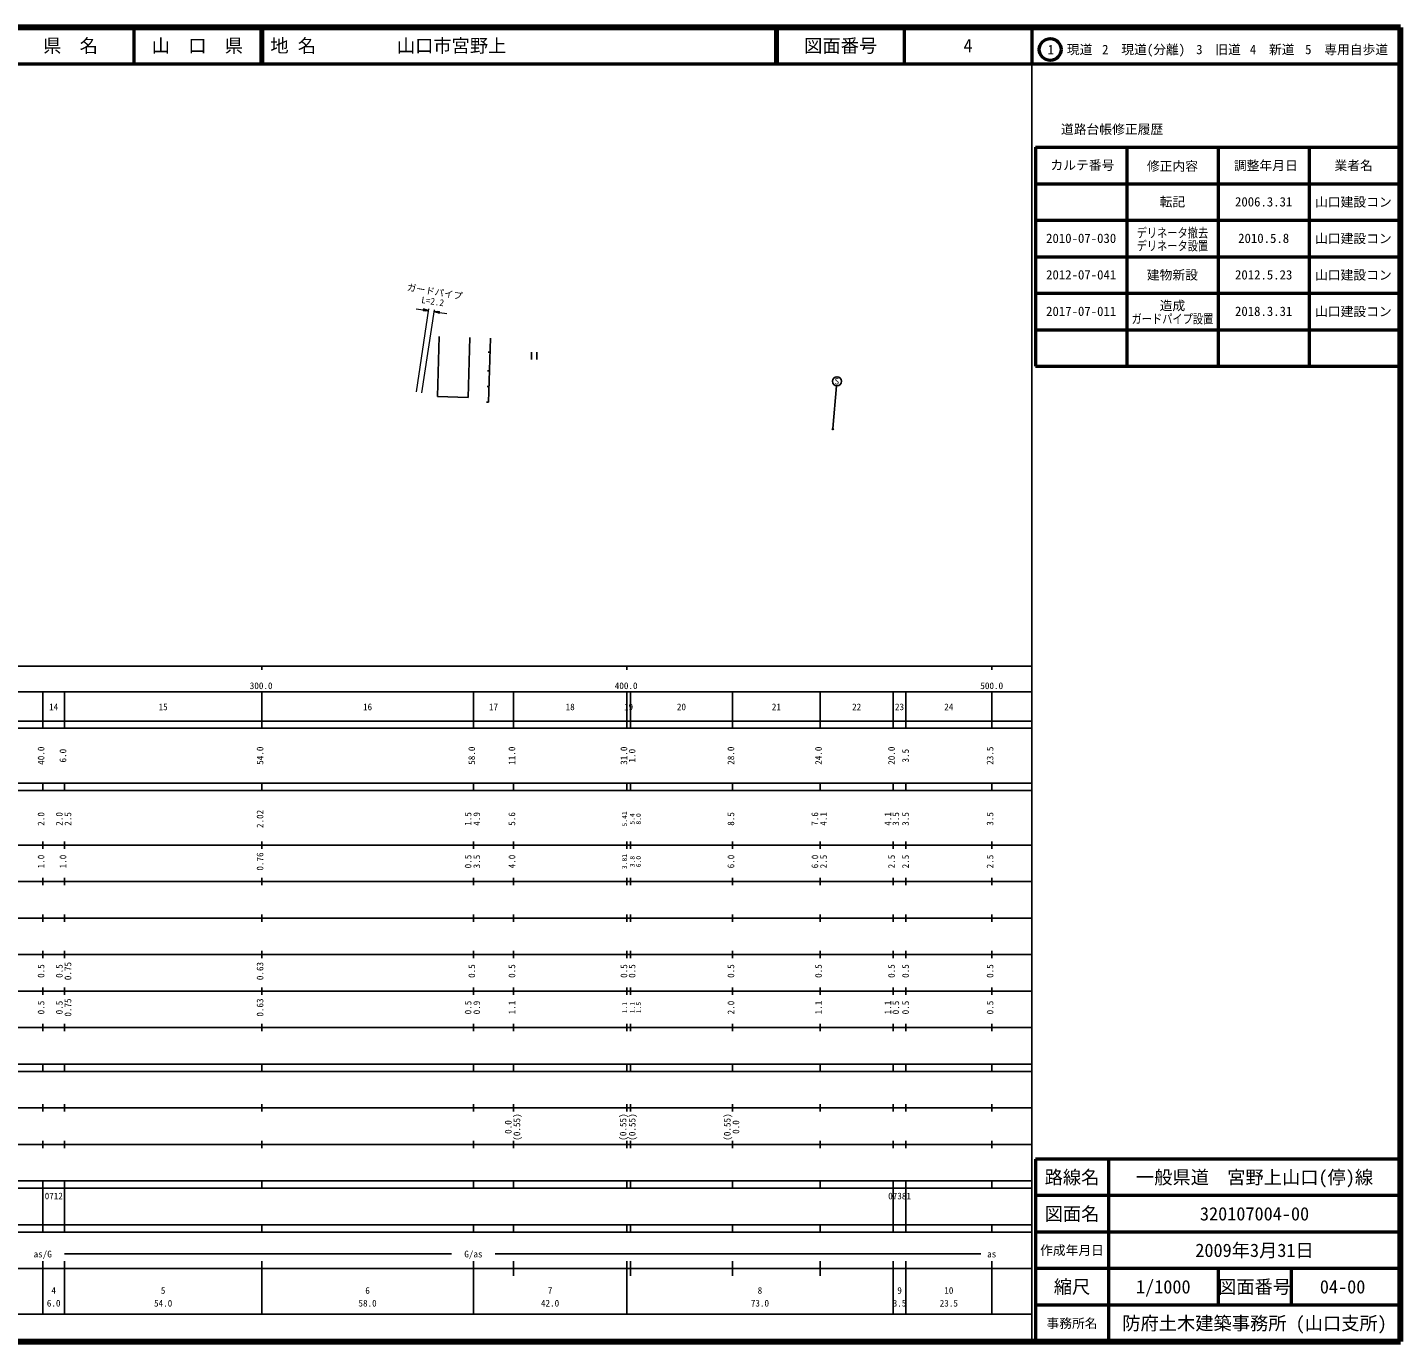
# Model space of a CAD drawing. Units: millimetres on the paper, with parts at other scales. Extents: x 40 to 680, y 20 to 380.
# Drawn here: x 303.8 to 680, y 20 to 380 of the extents above; entities that cross this region are included whole.
import ezdxf
from ezdxf.enums import TextEntityAlignment as Align

# ---------------------------------------------------------------- set-up
doc = ezdxf.new("R2010")
doc.units = ezdxf.units.MM
for name, color, linetype, lineweight in [('M-BGD', 7, 'Continuous', 25), ('M-STR-HTXT', 7, 'Continuous', 13), ('M-STR-STRC', 7, 'Continuous', 25), ('M-TTL', 2, 'Continuous', 140), ('M-TTL-BAND', 7, 'Continuous', 25), ('M-TTL-FRAM', 2, 'Continuous', 50), ('M-TTL-LINE', 7, 'Continuous', 50)]:
    doc.layers.add(name, color=color, linetype=linetype, lineweight=lineweight)
doc.layers.add('M-TTL-TXT', color=7, linetype='Continuous')
doc.styles.add('ＭＳ ゴシック', font='')
doc.styles.get('ＭＳ ゴシック').set_extended_font_data('MS Gothic')

msp = doc.modelspace()

# ---------------------------------------------------------------- linework, layer by layer
at = {"layer": 'M-BGD'}
for p, q in [((416.142, 278.895), (416.657, 295.314)), ((424.538, 278.631), (425.053, 295.051)), ((430.1, 277.356), (430.65, 294.875)), ((430.53, 291.053), (430.03, 291.067)), ((441.883, 291.033), (441.883, 289.033)), ((443.383, 291.033), (443.383, 289.033)), ((430.37, 285.947), (429.87, 285.964)), ((416.142, 278.895), (424.538, 278.631)), ((430.235, 281.652), (429.735, 281.666)), ((430.1, 277.356), (429.6, 277.37))]:
    msp.add_line(p, q, dxfattribs=at)
at = {"layer": 'M-STR-HTXT'}
for p, q in [((410.281, 302.929), (412.259, 302.634)), ((410.418, 280.134), (413.817, 302.881)), ((411.897, 279.913), (415.296, 302.66)), ((412.296, 302.881), (412.222, 302.386)), ((413.743, 302.412), (412.222, 302.386)), ((412.526, 302.392), (412.23, 302.436)), ((412.237, 302.485), (412.831, 302.397)), ((413.135, 302.402), (412.244, 302.535)), ((412.252, 302.584), (413.439, 302.407)), ((413.743, 302.412), (412.259, 302.634)), ((412.267, 302.683), (413.453, 302.506)), ((413.164, 302.6), (412.274, 302.733)), ((412.281, 302.782), (412.875, 302.693)), ((412.586, 302.787), (412.289, 302.832)), ((413.743, 302.412), (412.296, 302.881)), ((415.222, 302.166), (416.742, 302.191)), ((415.222, 302.166), (416.668, 301.697)), ((415.222, 302.166), (416.705, 301.944)), ((416.698, 301.894), (415.511, 302.072)), ((416.713, 301.993), (415.526, 302.171)), ((415.8, 301.978), (416.69, 301.845)), ((415.83, 302.176), (416.72, 302.043)), ((416.683, 301.795), (416.09, 301.884)), ((416.727, 302.092), (416.134, 302.181)), ((416.379, 301.79), (416.676, 301.746)), ((416.438, 302.186), (416.735, 302.142)), ((416.668, 301.697), (416.742, 302.191)), ((416.705, 301.944), (418.683, 301.648))]:
    msp.add_line(p, q, dxfattribs=at)
at = {"layer": 'M-STR-STRC'}
for p, q in [((524.467, 270.136), (525.494, 281.824)), ((524.427, 269.956), (524.497, 270.036))]:
    msp.add_line(p, q, dxfattribs=at)
for centre, radius in [((525.604, 283.069), 1.25), ((524.467, 269.996), 0.14), ((524.467, 269.996), 0.11), ((524.467, 269.996), 0.0802), ((524.467, 269.996), 0.0501), ((524.467, 269.996), 0.02)]:
    msp.add_circle(centre, radius, dxfattribs=at)
at = {"layer": 'M-TTL'}
for p, q in [((680, 380), (40, 380)), ((680, 20), (680, 380)), ((40, 20), (680, 20))]:
    msp.add_line(p, q, dxfattribs=at)
at = {"layer": 'M-TTL-BAND'}
for p, q in [((579, 20), (579, 370)), ((40, 205), (579, 205)), ((368, 205), (368, 204)), ((468, 205), (468, 204)), ((568, 205), (568, 204)), ((68, 198), (579, 198)), ((308, 188), (308, 198)), ((314, 188), (314, 198)), ((368, 188), (368, 198)), ((426, 188), (426, 198)), ((437, 188), (437, 198)), ((468, 188), (468, 198)), ((469, 188), (469, 198)), ((497, 188), (497, 198)), ((521, 188), (521, 198)), ((541, 188), (541, 198)), ((544.5, 188), (544.5, 198)), ((568, 188), (568, 198)), ((40, 190), (579, 190)), ((40, 188), (579, 188)), ((40, 173), (579, 173)), ((40, 171), (579, 171)), ((308, 171), (308, 173)), ((314, 171), (314, 173)), ((368, 171), (368, 173)), ((426, 171), (426, 173)), ((437, 171), (437, 173)), ((468, 171), (468, 173)), ((469, 171), (469, 173)), ((497, 171), (497, 173)), ((521, 171), (521, 173)), ((541, 171), (541, 173)), ((544.5, 171), (544.5, 173)), ((568, 171), (568, 173)), ((40, 156), (579, 156)), ((308, 155), (308, 157)), ((314, 155), (314, 157)), ((368, 155), (368, 157)), ((426, 155), (426, 157)), ((437, 155), (437, 157)), ((468, 155), (468, 157)), ((469, 155), (469, 157)), ((497, 155), (497, 157)), ((521, 155), (521, 157)), ((541, 155), (541, 157)), ((544.5, 155), (544.5, 157)), ((568, 155), (568, 157)), ((308, 145), (308, 147)), ((314, 145), (314, 147)), ((368, 145), (368, 147)), ((426, 145), (426, 147)), ((437, 145), (437, 147)), ((468, 145), (468, 147)), ((469, 145), (469, 147)), ((497, 145), (497, 147)), ((521, 145), (521, 147)), ((541, 145), (541, 147)), ((544.5, 145), (544.5, 147)), ((568, 145), (568, 147)), ((46, 146), (579, 146)), ((52, 136), (579, 136)), ((308, 135), (308, 137)), ((314, 135), (314, 137)), ((368, 135), (368, 137)), ((426, 135), (426, 137)), ((437, 135), (437, 137)), ((468, 135), (468, 137)), ((469, 135), (469, 137)), ((497, 135), (497, 137)), ((521, 135), (521, 137)), ((541, 135), (541, 137)), ((544.5, 135), (544.5, 137)), ((568, 135), (568, 137)), ((46, 126), (579, 126)), ((308, 125), (308, 127)), ((314, 125), (314, 127)), ((368, 125), (368, 127)), ((426, 125), (426, 127)), ((437, 125), (437, 127)), ((468, 125), (468, 127)), ((469, 125), (469, 127)), ((497, 125), (497, 127)), ((521, 125), (521, 127)), ((541, 125), (541, 127)), ((544.5, 125), (544.5, 127)), ((568, 125), (568, 127)), ((308, 115), (308, 117)), ((314, 115), (314, 117)), ((368, 115), (368, 117)), ((426, 115), (426, 117)), ((437, 115), (437, 117)), ((468, 115), (468, 117)), ((469, 115), (469, 117)), ((497, 115), (497, 117)), ((521, 115), (521, 117)), ((541, 115), (541, 117)), ((544.5, 115), (544.5, 117)), ((568, 115), (568, 117)), ((52, 116), (579, 116)), ((46, 106), (579, 106)), ((308, 105), (308, 107)), ((314, 105), (314, 107)), ((368, 105), (368, 107)), ((426, 105), (426, 107)), ((437, 105), (437, 107)), ((468, 105), (468, 107)), ((469, 105), (469, 107)), ((497, 105), (497, 107)), ((521, 105), (521, 107)), ((541, 105), (541, 107)), ((544.5, 105), (544.5, 107)), ((568, 105), (568, 107)), ((40, 96), (579, 96)), ((308, 94), (308, 96)), ((314, 94), (314, 96)), ((368, 94), (368, 96)), ((426, 94), (426, 96)), ((437, 94), (437, 96)), ((468, 94), (468, 96)), ((469, 94), (469, 96)), ((497, 94), (497, 96)), ((521, 94), (521, 96)), ((541, 94), (541, 96)), ((544.5, 94), (544.5, 96)), ((568, 94), (568, 96)), ((40, 94), (579, 94)), ((49, 84), (579, 84)), ((308, 83), (308, 85)), ((314, 83), (314, 85)), ((368, 83), (368, 85)), ((426, 83), (426, 85)), ((437, 83), (437, 85)), ((468, 83), (468, 85)), ((469, 83), (469, 85)), ((497, 83), (497, 85)), ((521, 83), (521, 85)), ((541, 83), (541, 85)), ((544.5, 83), (544.5, 85)), ((568, 83), (568, 85)), ((40, 74), (579, 74)), ((308, 73), (308, 75)), ((314, 73), (314, 75)), ((368, 73), (368, 75)), ((426, 73), (426, 75)), ((437, 73), (437, 75)), ((468, 73), (468, 75)), ((469, 73), (469, 75)), ((497, 73), (497, 75)), ((521, 73), (521, 75)), ((541, 73), (541, 75)), ((544.5, 73), (544.5, 75)), ((568, 73), (568, 75)), ((40, 64), (579, 64)), ((308, 62), (308, 64)), ((314, 62), (314, 64)), ((368, 62), (368, 64)), ((426, 62), (426, 64)), ((437, 62), (437, 64)), ((468, 62), (468, 64)), ((469, 62), (469, 64)), ((497, 62), (497, 64)), ((521, 62), (521, 64)), ((541, 62), (541, 64)), ((544.5, 62), (544.5, 64)), ((568, 62), (568, 64)), ((40, 62), (579, 62)), ((308, 52), (308, 62)), ((314, 52), (314, 62)), ((541, 52), (541, 62)), ((544.5, 52), (544.5, 62)), ((40, 52), (579, 52)), ((40, 50), (579, 50)), ((308, 50), (308, 52)), ((314, 50), (314, 52)), ((368, 50), (368, 52)), ((426, 50), (426, 52)), ((437, 50), (437, 52)), ((468, 50), (468, 52)), ((469, 50), (469, 52)), ((497, 50), (497, 52)), ((521, 50), (521, 52)), ((541, 50), (541, 52)), ((544.5, 50), (544.5, 52)), ((568, 50), (568, 52)), ((308, 27.5), (308, 42)), ((314, 44), (420, 44)), ((314, 27.5), (314, 42)), ((368, 27.5), (368, 42)), ((426, 27.5), (426, 42)), ((432, 44), (565, 44)), ((437, 38), (437, 42)), ((468, 27.5), (468, 42)), ((469, 38), (469, 42)), ((497, 38), (497, 42)), ((521, 38), (521, 42)), ((541, 27.5), (541, 42)), ((544.5, 27.5), (544.5, 42)), ((568, 27.5), (568, 42)), ((40, 40), (579, 40)), ((68, 27.5), (579, 27.5))]:
    msp.add_line(p, q, dxfattribs=at)
at = {"layer": 'M-TTL-FRAM'}
for p, q in [((580, 347.197), (580, 287.197)), ((580, 347.197), (680, 347.197)), ((580, 287.197), (680, 287.197)), ((680, 70), (580, 70)), ((580, 70), (580, 20))]:
    msp.add_line(p, q, dxfattribs=at)
at = {"layer": 'M-TTL-LINE'}
for p, q in [((333, 380), (333, 370)), ((367.75, 380), (367.75, 370)), ((368.25, 380), (368.25, 370)), ((508.747, 380), (508.747, 370)), ((509.247, 380), (509.247, 370)), ((543.997, 380), (543.997, 370)), ((579, 380), (579, 370)), ((40, 370), (680, 370)), ((605, 347.197), (605, 287.197)), ((630, 347.197), (630, 287.197)), ((655, 347.197), (655, 287.197)), ((580, 337.197), (680, 337.197)), ((580, 327.197), (680, 327.197)), ((580, 317.197), (680, 317.197)), ((580, 307.197), (680, 307.197)), ((580, 297.197), (680, 297.197)), ((600, 70), (600, 20)), ((680, 60), (580, 60)), ((680, 50), (580, 50)), ((680, 40), (580, 40)), ((630, 40), (630, 30)), ((650, 40), (650, 30)), ((680, 30), (580, 30))]:
    msp.add_line(p, q, dxfattribs=at)
msp.add_circle((584.031, 373.958), 3, dxfattribs=at)

# ---------------------------------------------------------------- texts
at = {"layer": 'M-STR-HTXT', "style": 'ＭＳ ゴシック'}
for s, rotation, p in [('ガードパイプ', 350.398, (415.171, 306.171)), ('L=2.2', 351.501, (414.646, 303.517))]:
    msp.add_text(s, height=1.833, rotation=rotation, dxfattribs=at).set_placement(p, align=Align.BOTTOM_CENTER)
at = {"layer": 'M-STR-STRC', "style": 'ＭＳ ゴシック'}
msp.add_text('S', height=1.833, rotation=0.018, dxfattribs=at).set_placement((525.575, 283.098), align=Align.MIDDLE_CENTER)
at = {"layer": 'M-TTL-BAND', "style": 'ＭＳ ゴシック'}
for s, p in [('300.0', (367.844, 198.195)), ('400.0', (467.844, 198.195)), ('500.0', (568, 198.195)), ('14', (311, 192.405)), ('15', (341, 192.405)), ('16', (397, 192.405)), ('17', (431.5, 192.405)), ('18', (452.5, 192.405)), ('19', (468.5, 192.405)), ('20', (483, 192.405)), ('21', (509, 192.405)), ('22', (531, 192.405)), ('23', (542.75, 192.405)), ('24', (556.25, 192.405)), ('0712', (311.046, 58.405)), ('07381', (542.75, 58.405)), ('as/G', (308, 42.5)), ('G/as', (426, 42.5)), ('as', (568, 42.5)), ('4', (311, 32.523)), ('5', (341, 32.523)), ('6', (397, 32.523)), ('7', (447, 32.523)), ('8', (504.5, 32.523)), ('9', (542.75, 32.523)), ('10', (556.25, 32.523)), ('6.0', (311, 29.033)), ('54.0', (341, 29.033)), ('58.0', (397, 29.033)), ('42.0', (447, 29.033)), ('73.0', (504.5, 29.033)), ('3.5', (542.75, 29.033)), ('23.5', (556.25, 29.033))]:
    msp.add_text(s, height=1.833, dxfattribs=at).set_placement(p, align=Align.BOTTOM_CENTER)
for s, p in [('40.0', (309, 180.5)), ('6.0', (315, 180.5)), ('54.0', (369, 180.5)), ('58.0', (427, 180.5)), ('11.0', (438, 180.5)), ('31.0', (468.688, 180.5)), ('1.0', (470.922, 180.5)), ('28.0', (498, 180.5)), ('24.0', (522, 180.5)), ('20.0', (542, 180.5)), ('3.5', (545.845, 180.5)), ('23.5', (569, 180.5)), ('2.02', (369, 163.174)), ('2.0', (309, 163.174)), ('2.0', (314, 163.174)), ('2.5', (316.37, 163.174)), ('1.5', (426, 163.174)), ('4.9', (428.37, 163.174)), ('5.6', (438, 163.174)), ('8.5', (498, 163.174)), ('7.6', (521, 163.174)), ('4.1', (523.37, 163.174)), ('4.1', (541, 163.174)), ('3.5', (543.166, 163.174)), ('3.5', (545.845, 163.174)), ('3.5', (569, 163.174)), ('1.0', (309, 151.5)), ('1.0', (315, 151.5)), ('0.76', (369, 151.5)), ('0.5', (426, 151.5)), ('3.5', (428.37, 151.5)), ('4.0', (438, 151.5)), ('6.0', (498, 151.5)), ('6.0', (521, 151.5)), ('2.5', (523.37, 151.5)), ('2.5', (542, 151.5)), ('2.5', (545.845, 151.5)), ('2.5', (569, 151.5)), ('0.5', (309, 121.5)), ('0.5', (314, 121.5)), ('0.75', (316.37, 121.5)), ('0.63', (369, 121.5)), ('0.5', (427, 121.5)), ('0.5', (438, 121.5)), ('0.5', (468.688, 121.5)), ('0.5', (470.922, 121.5)), ('0.5', (498, 121.5)), ('0.5', (522, 121.5)), ('0.5', (542, 121.5)), ('0.5', (545.845, 121.5)), ('0.5', (569, 121.5)), ('0.5', (309, 111.5)), ('0.5', (314, 111.5)), ('0.75', (316.37, 111.5)), ('0.63', (369, 111.5)), ('0.5', (426, 111.5)), ('0.9', (428.37, 111.5)), ('1.1', (438, 111.5)), ('2.0', (498, 111.5)), ('1.1', (522, 111.5)), ('1.1', (541, 111.5)), ('0.5', (543.166, 111.5)), ('0.5', (545.845, 111.5)), ('0.5', (569, 111.5)), ('0.0', (437, 78.764)), ('(0.55)', (439.37, 78.764)), ('(0.55)', (468.456, 78.764)), ('(0.55)', (470.953, 78.764)), ('(0.55)', (497, 78.764)), ('0.0', (499.37, 78.764))]:
    msp.add_text(s, height=1.833, rotation=90, dxfattribs=at).set_placement(p, align=Align.BOTTOM_CENTER)
at = {"layer": 'M-TTL-BAND', "style": 'ＭＳ ゴシック', "width": 1.1}
for s, p in [('5.41', (468.45, 163.174)), ('5.4', (470.544, 163.174)), ('8.0', (472.266, 163.174)), ('3.81', (468.45, 151.5)), ('3.8', (470.578, 151.5)), ('6.0', (472.266, 151.5)), ('1.1', (468.497, 111.5)), ('1.1', (468.497, 111.5)), ('1.1', (470.595, 111.5)), ('1.1', (470.595, 111.5)), ('1.5', (472.32, 111.5))]:
    msp.add_text(s, height=1.32, rotation=90, dxfattribs=at).set_placement(p, align=Align.BOTTOM_CENTER)
at = {"layer": 'M-TTL-TXT', "style": 'ＭＳ ゴシック'}
for s, height, p in [('県\u3000名', 3.666, (315.625, 375)), ('山\u3000口\u3000県', 3.666, (350.375, 375)), ('図面番号', 3.666, (526.622, 375)), ('4', 3.666, (561.497, 375)), ('1\u3000現道', 2.566, (589.448, 373.958)), ('2\u3000現道(分離)', 2.566, (609.619, 373.958)), ('3\u3000旧道', 2.566, (630.121, 373.958)), ('4\u3000新道', 2.566, (644.824, 373.958)), ('5\u3000専用自歩道', 2.566, (665.228, 373.958)), ('道路台帳修正履歴', 2.566, (600.968, 352.113)), ('カルテ番号', 2.566, (592.839, 342.277)), ('修正内容', 2.566, (617.509, 342.023)), ('調整年月日', 2.566, (643.089, 342.197)), ('業者名', 2.566, (667.134, 342.197)), ('転記', 2.566, (617.5, 332.245)), ('2006.3.31', 2.566, (642.5, 332.245)), ('山口建設コン', 2.566, (667.077, 332.189)), ('山口建設コン', 2.566, (667.077, 322.189)), ('2010-07-030', 2.566, (592.5, 322.245)), ('2010.5.8', 2.566, (642.5, 322.245)), ('2012-07-041', 2.566, (592.5, 312.245)), ('建物新設', 2.566, (617.5, 312.213)), ('2012.5.23', 2.566, (642.5, 312.245)), ('山口建設コン', 2.566, (667.077, 312.189)), ('造成', 2.566, (617.5, 303.81)), ('2017-07-011', 2.566, (592.5, 302.245)), ('2018.3.31', 2.566, (642.5, 302.245)), ('山口建設コン', 2.566, (667.077, 302.189)), ('路線名', 3.666, (590, 65)), ('路線名', 3.666, (590, 65)), ('一般県道\u3000宮野上山口(停)線', 3.666, (640, 65)), ('図面名', 3.666, (590, 55)), ('図面名', 3.666, (590, 55)), ('320107004-00', 3.666, (640, 55)), ('作成年月日', 2.566, (590, 45)), ('作成年月日', 2.566, (590, 45)), ('2009年3月31日', 3.666, (640, 45)), ('縮尺', 3.666, (590, 35)), ('縮尺', 3.666, (590, 35)), ('1/1000', 3.666, (615, 35)), ('図面番号', 3.666, (640, 35)), ('図面番号', 3.666, (640, 35)), ('04-00', 3.666, (664.125, 35)), ('事務所名', 2.566, (590, 25)), ('事務所名', 2.566, (590, 25)), ('防府土木建築事務所 (山口支所)', 3.666, (640, 25))]:
    msp.add_text(s, height=height, dxfattribs=at).set_placement(p, align=Align.MIDDLE_CENTER)
for s, p in [('地 名', (370.38, 375)), ('山口市宮野上', (405.024, 375))]:
    msp.add_text(s, height=3.666, dxfattribs=at).set_placement(p, align=Align.MIDDLE_LEFT)
at = {"layer": 'M-TTL-TXT', "style": 'ＭＳ ゴシック', "width": 0.8}
for s, p in [('デリネータ撤去', (617.5, 323.748)), ('デリネータ設置', (617.5, 320.18)), ('ガードパイプ設置', (617.5, 300.18))]:
    msp.add_text(s, height=2.566, dxfattribs=at).set_placement(p, align=Align.MIDDLE_CENTER)

doc.saveas('drawing.dxf')
